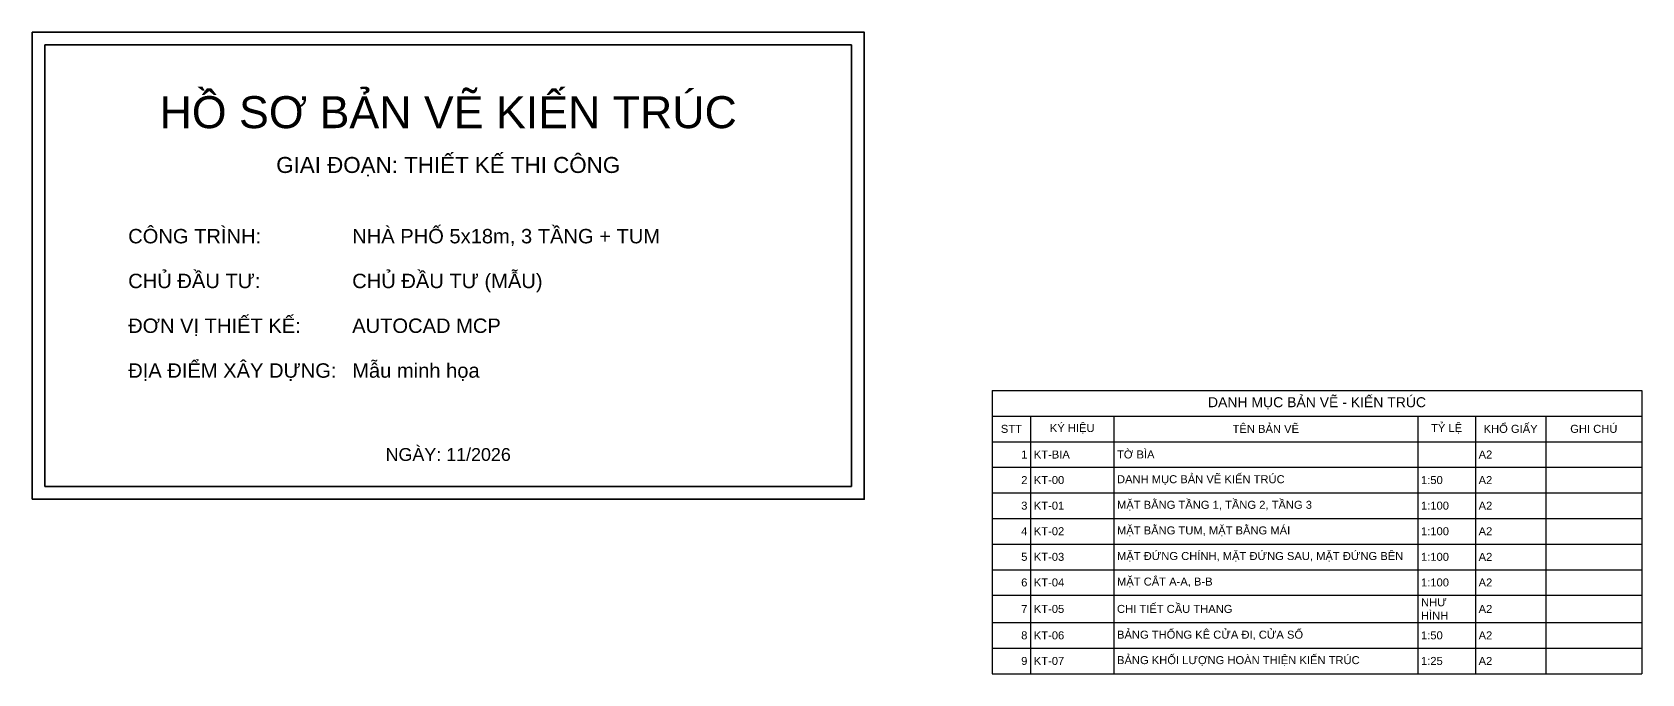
# Model space of a CAD drawing. Header units: millimetres. Extents: x -4035 to 257357, y -7136 to 22735.
# Drawn here: x 232207 to 257357, y -3164 to 6863 of the extents above; entities that cross this region are included whole.
import ezdxf
from ezdxf.enums import TextEntityAlignment as Align

# ---------------------------------------------------------------- set-up
doc = ezdxf.new("R2010")
doc.units = ezdxf.units.MM
doc.header["$LTSCALE"] = 40
doc.layers.add('A-ANNO-TEXT', color=7, linetype='Continuous', lineweight=18)
doc.layers.add('A-ANNO-TTLB', color=7, linetype='Continuous', lineweight=35)
doc.styles.add('MCP-ARIAL', font='arial.ttf')

# ---------------------------------------------------------------- blocks, each defined once
blk = doc.blocks.new('*T296')
at = {"layer": 'A-ANNO-TEXT', "color": 0, "linetype": 'ByBlock', "lineweight": -2, "transparency": 16777216}
for p, q in [((0, 0), (10150, 0)), ((0, 0), (0, -4427)), ((10150, 0), (10150, -4427)), ((0, -400), (10150, -400)), ((600, -400), (600, -4427)), ((1900, -400), (1900, -4427)), ((6650, -400), (6650, -4427)), ((7550, -400), (7550, -4427)), ((8650, -400), (8650, -4427)), ((0, -800), (10150, -800)), ((0, -1200), (10150, -1200)), ((0, -1600), (10150, -1600)), ((0, -2000), (10150, -2000)), ((0, -2400), (10150, -2400)), ((0, -2800), (10150, -2800)), ((0, -3200), (10150, -3200)), ((0, -3627), (10150, -3627)), ((0, -4027), (10150, -4027)), ((0, -4427), (10150, -4427))]:
    blk.add_line(p, q, dxfattribs=at)
at = {"layer": 'A-ANNO-TEXT', "color": 0, "transparency": 16777216, "style": 'MCP-ARIAL'}
for s, insert, char_height, width, attachment_point in [('DANH MỤC BẢN VẼ - KIẾN TRÚC', (5075, -200), 156.25, 10050, 5), ('KÝ HIỆU', (1250, -600), 125, 1200, 5), ('TÊN BẢN VẼ', (4275, -600), 125, 4650, 5), ('TỶ LỆ', (7100, -600), 125, 800, 5), ('KHỔ GIẤY', (8100, -600), 125, 1000, 5), ('STT', (300, -600), 125, 500, 5), ('GHI CHÚ', (9400, -600), 125, 1400, 5), ('1', (550, -1000), 125, 500, 6), ('KT-BIA', (650, -1000), 125, 1200, 4), ('TỜ BÌA', (1950, -1000), 125, 4650, 4), ('A2', (7600, -1000), 125, 1000, 4), ('2', (550, -1400), 125, 500, 6), ('KT-00', (650, -1400), 125, 1200, 4), ('DANH MỤC BẢN VẼ KIẾN TRÚC', (1950, -1400), 125, 4650, 4), ('1:50', (6700, -1400), 125, 800, 4), ('A2', (7600, -1400), 125, 1000, 4), ('3', (550, -1800), 125, 500, 6), ('KT-01', (650, -1800), 125, 1200, 4), ('MẶT BẰNG TẦNG 1, TẦNG 2, TẦNG 3', (1950, -1800), 125, 4650, 4), ('1:100', (6700, -1800), 125, 800, 4), ('A2', (7600, -1800), 125, 1000, 4), ('4', (550, -2200), 125, 500, 6), ('KT-02', (650, -2200), 125, 1200, 4), ('MẶT BẰNG TUM, MẶT BẰNG MÁI', (1950, -2200), 125, 4650, 4), ('1:100', (6700, -2200), 125, 800, 4), ('A2', (7600, -2200), 125, 1000, 4), ('MẶT ĐỨNG CHÍNH, MẶT ĐỨNG SAU, MẶT ĐỨNG BÊN', (1950, -2600), 125, 4650, 4), ('5', (550, -2600), 125, 500, 6), ('KT-03', (650, -2600), 125, 1200, 4), ('1:100', (6700, -2600), 125, 800, 4), ('A2', (7600, -2600), 125, 1000, 4), ('6', (550, -3000), 125, 500, 6), ('KT-04', (650, -3000), 125, 1200, 4), ('MẶT CẮT A-A, B-B', (1950, -3000), 125, 4650, 4), ('1:100', (6700, -3000), 125, 800, 4), ('A2', (7600, -3000), 125, 1000, 4), ('NHƯ HÌNH', (6700, -3414), 125, 800, 4), ('7', (550, -3414), 125, 500, 6), ('KT-05', (650, -3414), 125, 1200, 4), ('CHI TIẾT CẦU THANG', (1950, -3414), 125, 4650, 4), ('A2', (7600, -3414), 125, 1000, 4), ('8', (550, -3827), 125, 500, 6), ('KT-06', (650, -3827), 125, 1200, 4), ('BẢNG THỐNG KÊ CỬA ĐI, CỬA SỔ', (1950, -3827), 125, 4650, 4), ('1:50', (6700, -3827), 125, 800, 4), ('A2', (7600, -3827), 125, 1000, 4), ('9', (550, -4227), 125, 500, 6), ('KT-07', (650, -4227), 125, 1200, 4), ('BẢNG KHỐI LƯỢNG HOÀN THIỆN KIẾN TRÚC', (1950, -4227), 125, 4650, 4), ('1:25', (6700, -4227), 125, 800, 4), ('A2', (7600, -4227), 125, 1000, 4)]:
    blk.add_mtext(s, dxfattribs=dict(at, insert=insert, char_height=char_height, width=width, attachment_point=attachment_point))

msp = doc.modelspace()

# ---------------------------------------------------------------- linework, layer by layer
at = {"layer": 'A-ANNO-TTLB'}
for points in [[(232207.43, -436.51), (245207.43, -436.51), (245207.43, 6863.49), (232207.43, 6863.49)], [(232407.43, -236.51), (245007.43, -236.51), (245007.43, 6663.49), (232407.43, 6663.49)]]:
    msp.add_lwpolyline(points, close=True, dxfattribs=at)

# ---------------------------------------------------------------- block references
msp.add_blockref('*T296', (247207.43, 1263.492))

# ---------------------------------------------------------------- texts
at = {"layer": 'A-ANNO-TEXT', "style": 'MCP-ARIAL'}
for s, height, p in [('HỒ SƠ BẢN VẼ KIẾN TRÚC', 500, (238707.43, 5363.49)), ('GIAI ĐOẠN: THIẾT KẾ THI CÔNG', 250, (238707.43, 4663.49)), ('NGÀY: 11/2026', 200, (238707.43, 163.49))]:
    msp.add_text(s, height=height, dxfattribs=at).set_placement(p, align=Align.CENTER)
for s, p in [('CÔNG TRÌNH:', (233707.43, 3563.49)), ('NHÀ PHỐ 5x18m, 3 TẦNG + TUM', (237207.43, 3563.49)), ('CHỦ ĐẦU TƯ:', (233707.43, 2863.49)), ('CHỦ ĐẦU TƯ (MẪU)', (237207.43, 2863.49)), ('ĐƠN VỊ THIẾT KẾ:', (233707.43, 2163.49)), ('AUTOCAD MCP', (237207.43, 2163.49)), ('ĐỊA ĐIỂM XÂY DỰNG:', (233707.43, 1463.49)), ('Mẫu minh họa', (237207.43, 1463.49))]:
    msp.add_text(s, height=225, dxfattribs=at).set_placement(p)

doc.saveas('drawing.dxf')
